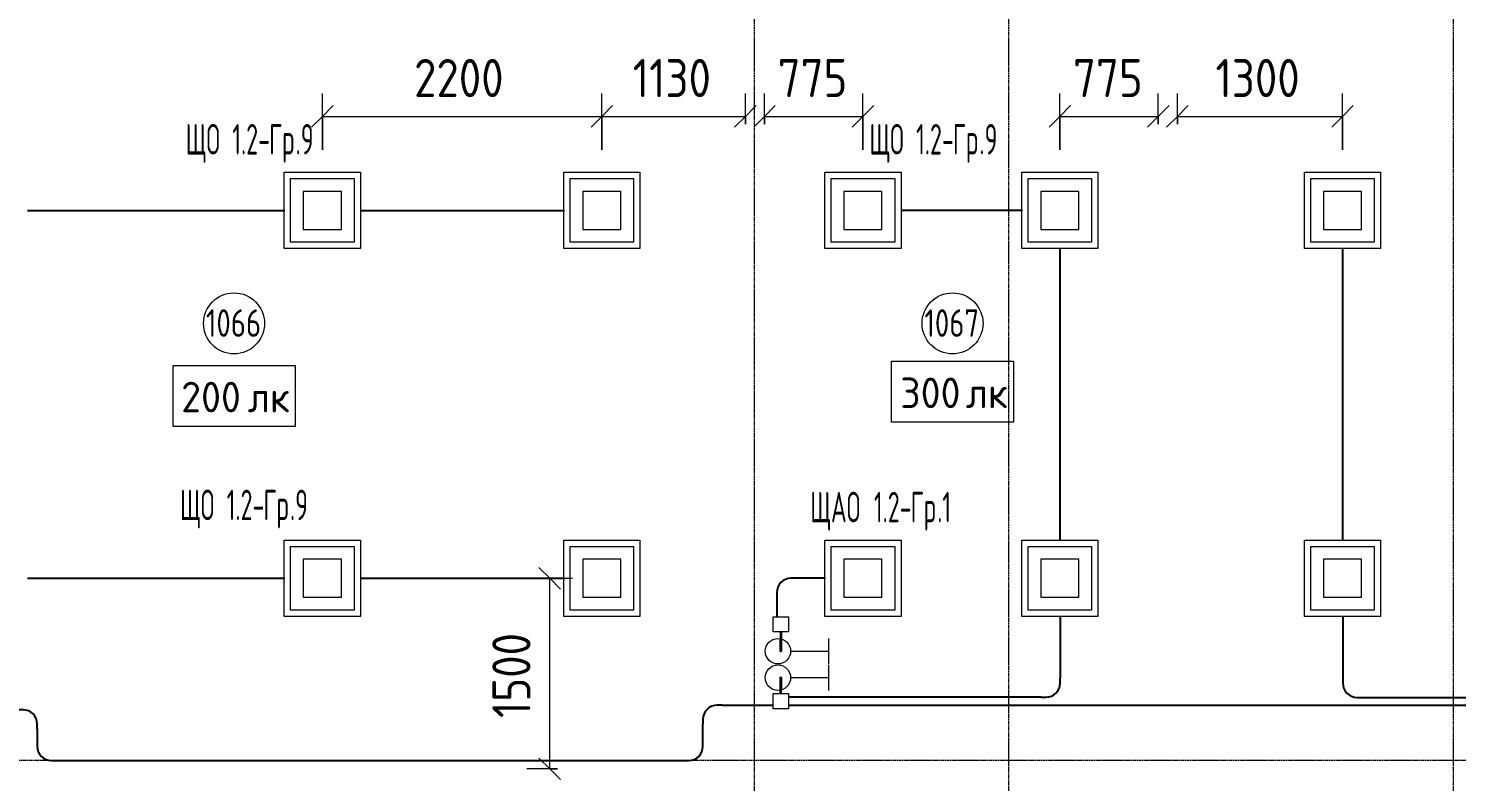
# Model space of a CAD drawing. Header units: millimetres. Extents: x -4730 to 98194, y -4296 to 93388.
# Drawn here: x 27787 to 39027, y 46336 to 52261 of the extents above; entities that cross this region are included whole.
import ezdxf

# ---------------------------------------------------------------- set-up
doc = ezdxf.new("R2010")
doc.units = ezdxf.units.MM
doc.linetypes.add('Линия сетки', pattern=[22.225, 12.7, -3.175, 3.175, -3.175])
for name, color, linetype, lineweight, true_color in [('Короба', 7, 'Continuous', 25, 0x008000), ('Соединительные детали коробов', 7, 'Continuous', 25, 0x008000), ('Типовые аннотации', 5, 'Continuous', 18, 0x0000ff)]:
    doc.layers.add(name, color=color, linetype=linetype, lineweight=lineweight, true_color=true_color)
for name, color, linetype, lineweight in [('Марки помещений', 7, 'Continuous', 9), ('Марки силовых электроприборов', 7, 'Continuous', 9), ('Оси', 7, 'Continuous', 9), ('Провода', 7, 'Continuous', 35), ('Размеры', 7, 'Continuous', 9), ('Размеры-120', 7, 'Continuous', 9)]:
    doc.layers.add(name, color=color, linetype=linetype, lineweight=lineweight)
doc.styles.add('GOST Common', font='GOST_Common.ttf', dxfattribs={"width": 0.6, "height": 240})
doc.styles.add('GOST Common_1', font='GOST_Common.ttf', dxfattribs={"width": 0.9, "height": 300})
doc.styles.add('GOST Common_2', font='GOST_Common.ttf', dxfattribs={"height": 240})
doc.styles.add('GOST Common_3', font='GOST_Common.ttf', dxfattribs={"width": 0.8, "height": 216})
doc.dimstyles.new('ADSK_Проверочный', dxfattribs={"dimscale": 304.8, "dimtxt": 301.714499, "dimasz": 0.556693, "dimexe": 0.590551, "dimexo": 0.590551, "dimgap": 0.19685, "dimtad": 1, "dimdec": 3, "dimrnd": 0.001, "dimdsep": 46, "dimtxsty": 'GOST Common_1', "dimblk1": 'OBLIQUE', "dimblk2": 'OBLIQUE', "dimsah": 1, "dimcen": 0.09, "dimazin": 0, "dimtfac": 1, "dimtdec": 4, "dimtix": 1, "dimtmove": 0, "dimatfit": 3, "dimfxl": 1, "dimtvp": 1, "dimtolj": 1, "dimtzin": 0, "dimarcsym": 2})

# ---------------------------------------------------------------- blocks, each defined once
blk = doc.blocks.new('M_Короб_ отвод - Плоский торец - ПВХ - Стандартная-2386742-1-й этаж')
at = {"layer": 'Соединительные детали коробов'}
for p, q in [((0, 111.95), (0, 150.05)), ((-150.05, 0), (-111.95, 0))]:
    blk.add_line(p, q, dxfattribs=at)
blk.add_arc((-111.95, 111.95), 111.95, 270, 0, dxfattribs=at)
blk = doc.blocks.new('ADSK_Марка_Помещение_1_ГОСТ21-501-2011 - Номер-85995-1-й этаж')
at = {"layer": 'Марки помещений'}
blk.add_circle((0, 0), 2, dxfattribs=at)
blk = doc.blocks.new('DIMBLOCK185-1-й этаж')
at = {"layer": 'Размеры-120'}
for p, q in [((31890, 47935), (31805, 48020)), ((31825, 47935), (32070, 47935)), ((31890, 47935), (31825, 47935)), ((31890, 46435), (31890, 47935)), ((31890, 47935), (31975, 47850)), ((31950, 46435), (31710, 46435)), ((31890, 46435), (31805, 46520)), ((31890, 46435), (31975, 46350)), ((31890, 46435), (31950, 46435))]:
    blk.add_line(p, q, dxfattribs=at)
at = {"layer": 'Размеры-120', "color": 0, "insert": (31438, 46835), "char_height": 300, "width": 840.71, "attachment_point": 1, "rotation": 90, "line_spacing_factor": 1.022761, "style": 'GOST Common_1'}
blk.add_mtext('1500', dxfattribs=at)
blk = doc.blocks.new('_Oblique')
at = {"color": 0, "linetype": 'ByBlock', "lineweight": -2}
blk.add_line((-0.5, -0.5), (0.5, 0.5), dxfattribs=at)
blk = doc.blocks.new('DIMBLOCK187-1-й этаж')
at = {"layer": 'Размеры-120'}
for p, q in [((32300, 51307), (32300, 51750)), ((33430, 51510), (33430, 51750)), ((32300, 51570), (32385, 51655)), ((33430, 51570), (33515, 51655)), ((32300, 51570), (32215, 51485)), ((32300, 51570), (33430, 51570)), ((32300, 51570), (32300, 51307)), ((33430, 51570), (33345, 51485)), ((33430, 51570), (33430, 51510))]:
    blk.add_line(p, q, dxfattribs=at)
at = {"layer": 'Размеры-120', "color": 0, "insert": (32543, 52022), "char_height": 300, "width": 773.21, "attachment_point": 1, "line_spacing_factor": 1.022761, "style": 'GOST Common_1'}
blk.add_mtext('1130', dxfattribs=at)
blk = doc.blocks.new('DIMBLOCK188-1-й этаж')
at = {"layer": 'Размеры-120'}
for p, q in [((30100, 51307), (30100, 51750)), ((32300, 51307), (32300, 51750)), ((30100, 51570), (30185, 51655)), ((32300, 51570), (32385, 51655)), ((30100, 51570), (30015, 51485)), ((30100, 51570), (32300, 51570)), ((30100, 51570), (30100, 51307)), ((32300, 51570), (32215, 51485)), ((32300, 51570), (32300, 51307))]:
    blk.add_line(p, q, dxfattribs=at)
at = {"layer": 'Размеры-120', "color": 0, "insert": (30822, 52022), "char_height": 300, "width": 908.21, "attachment_point": 1, "line_spacing_factor": 1.022761, "style": 'GOST Common_1'}
blk.add_mtext('2200', dxfattribs=at)
blk = doc.blocks.new('DIMBLOCK189-1-й этаж')
at = {"layer": 'Размеры-120'}
for p, q in [((33580, 51510), (33580, 51750)), ((34355, 51307), (34355, 51750)), ((33580, 51570), (33665, 51655)), ((34355, 51570), (34440, 51655)), ((33580, 51570), (33495, 51485)), ((33580, 51570), (34355, 51570)), ((33580, 51570), (33580, 51510)), ((34355, 51570), (34270, 51485)), ((34355, 51570), (34355, 51307))]:
    blk.add_line(p, q, dxfattribs=at)
at = {"layer": 'Размеры-120', "color": 0, "insert": (33684, 52022), "char_height": 300, "width": 681.16, "attachment_point": 1, "line_spacing_factor": 1.022761, "style": 'GOST Common_1'}
blk.add_mtext('775', dxfattribs=at)
blk = doc.blocks.new('DIMBLOCK190-1-й этаж')
at = {"layer": 'Размеры-120'}
for p, q in [((35905, 51307), (35905, 51750)), ((36680, 51510), (36680, 51750)), ((35905, 51570), (35990, 51655)), ((36680, 51570), (36765, 51655)), ((35905, 51570), (35820, 51485)), ((35905, 51570), (36680, 51570)), ((35905, 51570), (35905, 51307)), ((36680, 51570), (36595, 51485)), ((36680, 51570), (36680, 51510))]:
    blk.add_line(p, q, dxfattribs=at)
at = {"layer": 'Размеры-120', "color": 0, "insert": (36009, 52022), "char_height": 300, "width": 681.16, "attachment_point": 1, "line_spacing_factor": 1.022761, "style": 'GOST Common_1'}
blk.add_mtext('775', dxfattribs=at)
blk = doc.blocks.new('DIMBLOCK191-1-й этаж')
at = {"layer": 'Размеры-120'}
for p, q in [((36830, 51510), (36830, 51750)), ((38130, 51307), (38130, 51750)), ((36830, 51570), (36915, 51655)), ((38130, 51570), (38215, 51655)), ((36830, 51570), (36745, 51485)), ((36830, 51570), (38130, 51570)), ((36830, 51570), (36830, 51510)), ((38130, 51570), (38045, 51485)), ((38130, 51570), (38130, 51307))]:
    blk.add_line(p, q, dxfattribs=at)
at = {"layer": 'Размеры-120', "color": 0, "insert": (37130, 52022), "char_height": 300, "width": 840.71, "attachment_point": 1, "line_spacing_factor": 1.022761, "style": 'GOST Common_1'}
blk.add_mtext('1300', dxfattribs=at)
blk = doc.blocks.new('Морка помещения_освещённость_ - Морка помещения_освещённость_-1484368-1-й этаж')
at = {"layer": 'Марки помещений', "color": 190, "true_color": 0x8000ff}
for p, q in [((-4, 0), (-4, 4)), ((-4, 4), (4, 4)), ((4, 4), (4, 0)), ((4, 0), (-4, 0))]:
    blk.add_line(p, q, dxfattribs=at)

msp = doc.modelspace()

# ---------------------------------------------------------------- linework, layer by layer
at = {"layer": 'Короба'}
for p, q in [((27779.764, 50830), (29804.764, 50830)), ((30399.764, 50830), (32004.764, 50830)), ((35609.764, 50830), (34654.764, 50830)), ((35907.264, 48232.5), (35907.264, 50532.5)), ((38132.264, 48232.5), (38132.264, 50532.5)), ((27779.764, 47935), (29804.764, 47935)), ((30399.764, 47935), (32004.764, 47935)), ((34059.764, 47935), (33827.2127, 47935)), ((33677.1627, 47784.95), (33677.1627, 47632.5109)), ((35907.264, 47637.5), (35907.264, 47149.0609)), ((38132.264, 47637.5), (38132.264, 47147.55)), ((35757.214, 46999.0109), (33768.6627, 46999.0109)), ((38282.314, 46997.5), (39322.214, 46997.5)), ((33245.6684, 46936.0109), (33648.6627, 46936.0109)), ((33768.6627, 46936.0109), (39251.4375, 46936.0109)), ((33095.6184, 46650.05), (33095.6184, 46785.9609)), ((27855.6184, 46749.95), (27855.6184, 46650.05)), ((28005.6684, 46500), (32945.5684, 46500))]:
    msp.add_line(p, q, dxfattribs=at)
at = {"layer": 'Оси', "linetype": 'Линия сетки'}
for p, q in [((33500, 93388.3703), (33500, -3096.3487)), ((35500, 93388.3703), (35500, -3096.3487)), ((39000, 93388.3703), (39000, -3096.3487)), ((98194.2682, 46500), (-3530.0173, 46500))]:
    msp.add_line(p, q, dxfattribs=at)
at = {"layer": 'Провода', "flags": 128}
for points in [[(33708.6614, 47512.5109), (33708.6579, 47360.8098), (33708.6579, 47458.1254)], [(33708.6614, 47027.5109), (33708.6579, 47152.7589), (33708.6579, 47055.4433)]]:
    msp.add_lwpolyline(points, dxfattribs=at)
at = {"layer": 'Типовые аннотации'}
for p, q in [((29800, 51130), (30400, 51130)), ((29800, 50530), (29800, 51130)), ((29850, 51080), (30350, 51080)), ((29850, 50580), (29850, 51080)), ((30350, 51080), (30350, 50580)), ((30400, 51130), (30400, 50530)), ((32000, 51130), (32600, 51130)), ((32000, 50530), (32000, 51130)), ((32050, 51080), (32550, 51080)), ((32050, 50580), (32050, 51080)), ((32550, 51080), (32550, 50580)), ((32600, 51130), (32600, 50530)), ((34055, 51130), (34655, 51130)), ((34055, 50530), (34055, 51130)), ((34105, 51080), (34605, 51080)), ((34105, 50580), (34105, 51080)), ((34605, 51080), (34605, 50580)), ((34655, 51130), (34655, 50530)), ((35605, 51130), (36205, 51130)), ((35605, 50530), (35605, 51130)), ((35655, 51080), (36155, 51080)), ((35655, 50580), (35655, 51080)), ((36155, 51080), (36155, 50580)), ((36205, 51130), (36205, 50530)), ((37830, 51130), (38430, 51130)), ((37830, 50530), (37830, 51130)), ((37880, 51080), (38380, 51080)), ((37880, 50580), (37880, 51080)), ((38380, 51080), (38380, 50580)), ((38430, 51130), (38430, 50530)), ((29950, 50980), (29950, 50680)), ((30250, 50980), (29950, 50980)), ((30250, 50680), (30250, 50980)), ((32150, 50980), (32150, 50680)), ((32450, 50980), (32150, 50980)), ((32450, 50680), (32450, 50980)), ((34205, 50980), (34205, 50680)), ((34505, 50980), (34205, 50980)), ((34505, 50680), (34505, 50980)), ((35755, 50980), (35755, 50680)), ((36055, 50980), (35755, 50980)), ((36055, 50680), (36055, 50980)), ((37980, 50980), (37980, 50680)), ((38280, 50980), (37980, 50980)), ((38280, 50680), (38280, 50980)), ((30350, 50580), (29850, 50580)), ((29950, 50680), (30250, 50680)), ((32550, 50580), (32050, 50580)), ((32150, 50680), (32450, 50680)), ((34605, 50580), (34105, 50580)), ((34205, 50680), (34505, 50680)), ((36155, 50580), (35655, 50580)), ((35755, 50680), (36055, 50680)), ((38380, 50580), (37880, 50580)), ((37980, 50680), (38280, 50680)), ((30400, 50530), (29800, 50530)), ((32600, 50530), (32000, 50530)), ((34655, 50530), (34055, 50530)), ((36205, 50530), (35605, 50530)), ((38430, 50530), (37830, 50530)), ((29800, 48235), (30400, 48235)), ((29800, 47635), (29800, 48235)), ((30400, 48235), (30400, 47635)), ((32000, 48235), (32600, 48235)), ((32000, 47635), (32000, 48235)), ((32600, 48235), (32600, 47635)), ((35605, 48235), (36205, 48235)), ((35605, 47635), (35605, 48235)), ((36205, 48235), (36205, 47635)), ((37830, 48235), (38430, 48235)), ((37830, 47635), (37830, 48235)), ((38430, 48235), (38430, 47635)), ((29850, 48185), (30350, 48185)), ((29850, 47685), (29850, 48185)), ((30350, 48185), (30350, 47685)), ((32050, 48185), (32550, 48185)), ((32050, 47685), (32050, 48185)), ((32550, 48185), (32550, 47685)), ((35655, 48185), (36155, 48185)), ((35655, 47685), (35655, 48185)), ((36155, 48185), (36155, 47685)), ((37880, 48185), (38380, 48185)), ((37880, 47685), (37880, 48185)), ((38380, 48185), (38380, 47685)), ((29950, 48085), (29950, 47785)), ((30250, 48085), (29950, 48085)), ((30250, 47785), (30250, 48085)), ((32150, 48085), (32150, 47785)), ((32450, 48085), (32150, 48085)), ((32450, 47785), (32450, 48085)), ((35755, 48085), (35755, 47785)), ((36055, 48085), (35755, 48085)), ((36055, 47785), (36055, 48085)), ((37980, 48085), (37980, 47785)), ((38280, 48085), (37980, 48085)), ((38280, 47785), (38280, 48085)), ((29950, 47785), (30250, 47785)), ((32150, 47785), (32450, 47785)), ((35755, 47785), (36055, 47785)), ((37980, 47785), (38280, 47785)), ((30350, 47685), (29850, 47685)), ((32550, 47685), (32050, 47685)), ((36155, 47685), (35655, 47685)), ((38380, 47685), (37880, 47685)), ((30400, 47635), (29800, 47635)), ((32600, 47635), (32000, 47635)), ((36205, 47635), (35605, 47635)), ((38430, 47635), (37830, 47635)), ((34085.6433, 47052.7589), (34085.6433, 47252.7589)), ((33785.6433, 47152.7589), (34085.6433, 47152.7589))]:
    msp.add_line(p, q, dxfattribs=at)
at = {"layer": 'Типовые аннотации', "color": 1, "true_color": 0xff0000}
for p, q in [((34055, 48235), (34655, 48235)), ((34055, 47635), (34055, 48235)), ((34655, 48235), (34655, 47635)), ((34105, 48185), (34605, 48185)), ((34105, 47685), (34105, 48185)), ((34605, 48185), (34605, 47685)), ((34205, 48085), (34205, 47785)), ((34505, 48085), (34205, 48085)), ((34505, 47785), (34505, 48085)), ((34205, 47785), (34505, 47785)), ((34605, 47685), (34105, 47685)), ((33648.6627, 47632.5109), (33768.6627, 47632.5109)), ((33648.6627, 47512.5109), (33648.6627, 47632.5109)), ((33768.6627, 47632.5109), (33768.6627, 47512.5109)), ((34655, 47635), (34055, 47635)), ((33768.6627, 47512.5109), (33648.6627, 47512.5109)), ((34085.6433, 47260.8098), (34085.6433, 47460.8098)), ((33785.6433, 47360.8098), (34085.6433, 47360.8098))]:
    msp.add_line(p, q, dxfattribs=at)
at = {"layer": 'Типовые аннотации', "color": 7}
for p, q in [((33648.6627, 47027.5109), (33768.6627, 47027.5109)), ((33648.6627, 46907.5109), (33648.6627, 47027.5109)), ((33768.6627, 47027.5109), (33768.6627, 46907.5109)), ((33768.6627, 46907.5109), (33648.6627, 46907.5109))]:
    msp.add_line(p, q, dxfattribs=at)
at = {"layer": 'Типовые аннотации', "color": 1, "true_color": 0xff0000}
msp.add_circle((33685.6433, 47360.8098), 100, dxfattribs=at)
at = {"layer": 'Типовые аннотации'}
msp.add_circle((33685.6433, 47152.7589), 100, dxfattribs=at)

# ---------------------------------------------------------------- block references
at = {"layer": 'Марки помещений', "xscale": 120, "yscale": 120, "zscale": 120}
for p in [(29404.7604, 49940.7521), (35060.1373, 49940.7521)]:
    msp.add_blockref('ADSK_Марка_Помещение_1_ГОСТ21-501-2011 - Номер-85995-1-й этаж', p, dxfattribs=at)
at = {"layer": 'Марки помещений', "color": 190, "true_color": 0x8000ff, "xscale": 120, "yscale": 120, "zscale": 120}
for p in [(29404.7604, 49129.6726), (35060.1373, 49162.7043)]:
    msp.add_blockref('Морка помещения_освещённость_ - Морка помещения_освещённость_-1484368-1-й этаж', p, dxfattribs=at)
at = {"layer": 'Соединительные детали коробов'}
for p, rotation in [((33677.1627, 47935), 180), ((38132.264, 46997.5), 270), ((27855.6184, 46900), 90), ((33095.6184, 46936.0109), 180), ((27855.6184, 46500), 270)]:
    msp.add_blockref('M_Короб_ отвод - Плоский торец - ПВХ - Стандартная-2386742-1-й этаж', p, dxfattribs=dict(at, rotation=rotation))
for p in [(35907.264, 46999.0109), (33095.6184, 46500)]:
    msp.add_blockref('M_Короб_ отвод - Плоский торец - ПВХ - Стандартная-2386742-1-й этаж', p, dxfattribs=at)

# ---------------------------------------------------------------- texts
at = {"layer": 'Марки помещений', "char_height": 216, "width": 546.4302, "attachment_point": 1, "style": 'GOST Common_3'}
for s, insert in [('1066', (29183.6445, 50051.5393)), ('1067', (34839.0213, 50051.5393))]:
    msp.add_mtext(s, dxfattribs=dict(at, insert=insert))
at = {"layer": 'Марки помещений', "color": 190, "true_color": 0x8000ff, "char_height": 240, "attachment_point": 1, "style": 'GOST Common_2'}
for s, insert, width in [('200', (28988.6766, 49481.3846), 634.9365), ('300', (34648.2534, 49514.4163), 625.31625), ('лк', (29512.5516, 49481.3846), 413.67075), ('лк', (35164.1909, 49514.4163), 413.67075)]:
    msp.add_mtext(s, dxfattribs=dict(at, insert=insert, width=width))
at = {"layer": 'Марки силовых электроприборов', "char_height": 240, "attachment_point": 1, "style": 'GOST Common'}
for s, insert, width in [('ЩО', (29022.9554, 51510.1824), 340.55685), (' 1.2-', (29303.9429, 51510.1824), 455.99985), ('Гр', (29680.1804, 51510.1824), 253.9746), ('.9', (29889.7304, 51510.1824), 178.93665), ('ЩО', (34405.1751, 51510.1824), 340.55685), (' 1.2-', (34686.1626, 51510.1824), 455.99985), ('Гр', (35062.4001, 51510.1824), 253.9746), ('.9', (35271.9501, 51510.1824), 178.93665), ('ЩО', (28978.4858, 48632.2723), 340.55685), (' 1.2-', (29259.4733, 48632.2723), 455.99985), ('Гр', (29635.7108, 48632.2723), 253.9746), ('.9', (29845.2608, 48632.2723), 178.93665), ('ЩАО', (33939.5653, 48615.1824), 502.17705), (' 1.2-', (34353.9028, 48615.1824), 455.99985), ('Гр', (34730.1403, 48615.1824), 253.9746), ('.1', (34939.6903, 48615.1824), 138.5316)]:
    msp.add_mtext(s, dxfattribs=dict(at, insert=insert, width=width))

# ---------------------------------------------------------------- dimensions: what is measured, and where the dimension line sits
at = {"layer": 'Размеры'}
for base, p1, p2, override, picture, middle in [((32300, 51569.7128), (30100, 51127.5), (32300, 51127.5), {"dimpost": '<>', "dimfxl": 2200}, 'DIMBLOCK188-1-й этаж', (31200, 51779.7128)), ((33430, 51569.7128), (32300, 51127.5), (33430, 51689.6947), {"dimpost": '<>', "dimfxl": 1262.126315}, 'DIMBLOCK187-1-й этаж', (32865, 51779.7128)), ((34355, 51569.7128), (33580, 51689.6947), (34355, 51127.5), {"dimpost": '<>', "dimfxl": 957.438162}, 'DIMBLOCK189-1-й этаж', (33967.5, 51779.7128)), ((36680, 51569.7128), (35905, 51127.5), (36680, 51689.6947), {"dimpost": '<>', "dimfxl": 957.438162}, 'DIMBLOCK190-1-й этаж', (36292.5, 51779.7128)), ((38130, 51569.7128), (36830, 51689.6947), (38130, 51127.5), {"dimpost": '<>', "dimfxl": 1416.355476}, 'DIMBLOCK191-1-й этаж', (37480, 51779.7128))]:
    dim = msp.add_linear_dim(base=base, p1=p1, p2=p2, dimstyle='ADSK_Проверочный', override=override, dxfattribs=at)
    dim.commit()
    dim.dimension.update_dxf_attribs({"geometry": picture, "text_midpoint": middle})
dim = msp.add_linear_dim(base=(31890.1929, 47935), p1=(31770.211, 46435), p2=(32004.764, 47935), angle=90, dimstyle='ADSK_Проверочный', override={"dimpost": '<>', "dimfxl": 1518.22762}, dxfattribs=at)
dim.commit()
dim.dimension.update_dxf_attribs({"geometry": 'DIMBLOCK185-1-й этаж', "text_midpoint": (31680.1929, 47185)})

doc.saveas('drawing.dxf')
